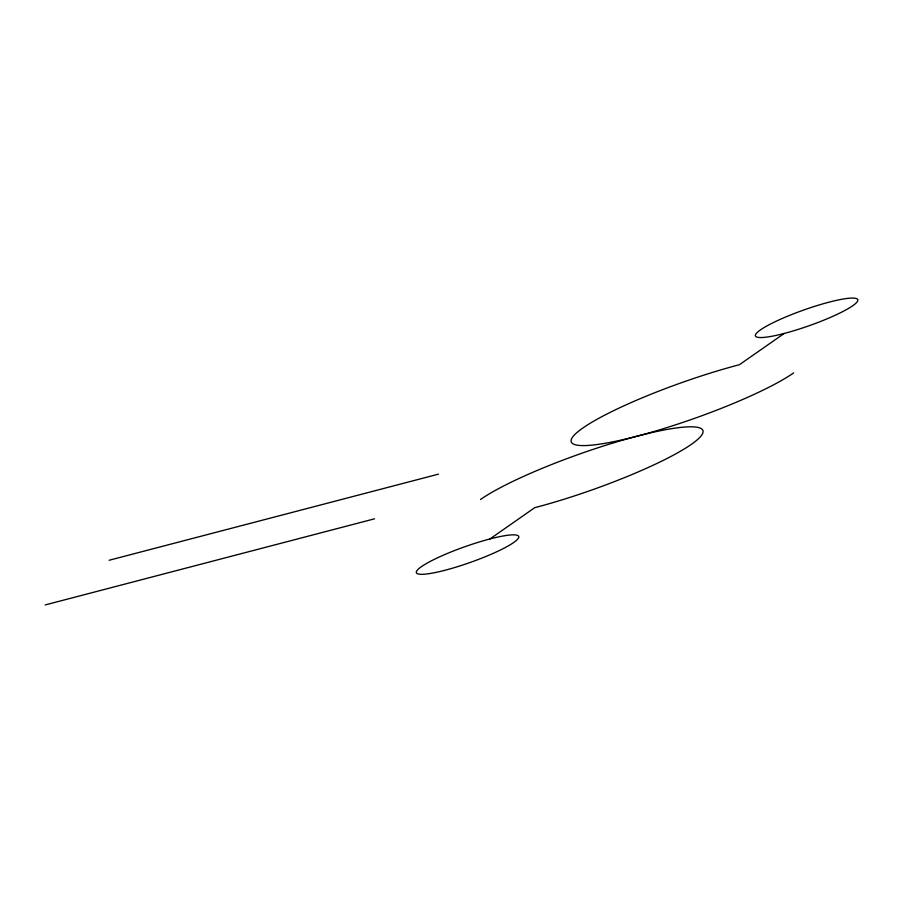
<?xml version="1.0" encoding="UTF-8"?>
<svg xmlns="http://www.w3.org/2000/svg" width="903" height="903" viewBox="0 0 903 903"><rect width="100%" height="100%" fill="white"/><g stroke="black" fill="none" stroke-linecap="round" stroke-linejoin="round"><path stroke-width="1.35" d="M489.945 538.956L534.723 507.678A124.117 18.986 -19.5 0 0 691.303 444.378A124.117 18.986 -19.5 0 0 637.078 436.194A124.117 18.986 -19.5 0 1 582.853 428.011A124.117 18.986 -19.5 0 1 739.433 364.71L784.21 333.444M109.128 560.266L438.497 474.143M45.15 604.942L374.531 518.819M480.498 499.494A124.117 18.986 -19.5 0 1 637.078 436.194A124.117 18.986 -19.5 0 0 793.658 372.894M444.073 570.504A54.304 8.308 -19.5 0 0 518.751 536.506A54.304 8.308 -19.5 0 0 439.829 556.745A54.304 8.308 -19.5 0 0 444.073 570.504M783.127 333.726A54.304 8.308 -19.5 0 0 857.805 299.728A54.304 8.308 -19.5 0 0 778.883 319.967A54.304 8.308 -19.5 0 0 783.127 333.726"/></g></svg>
